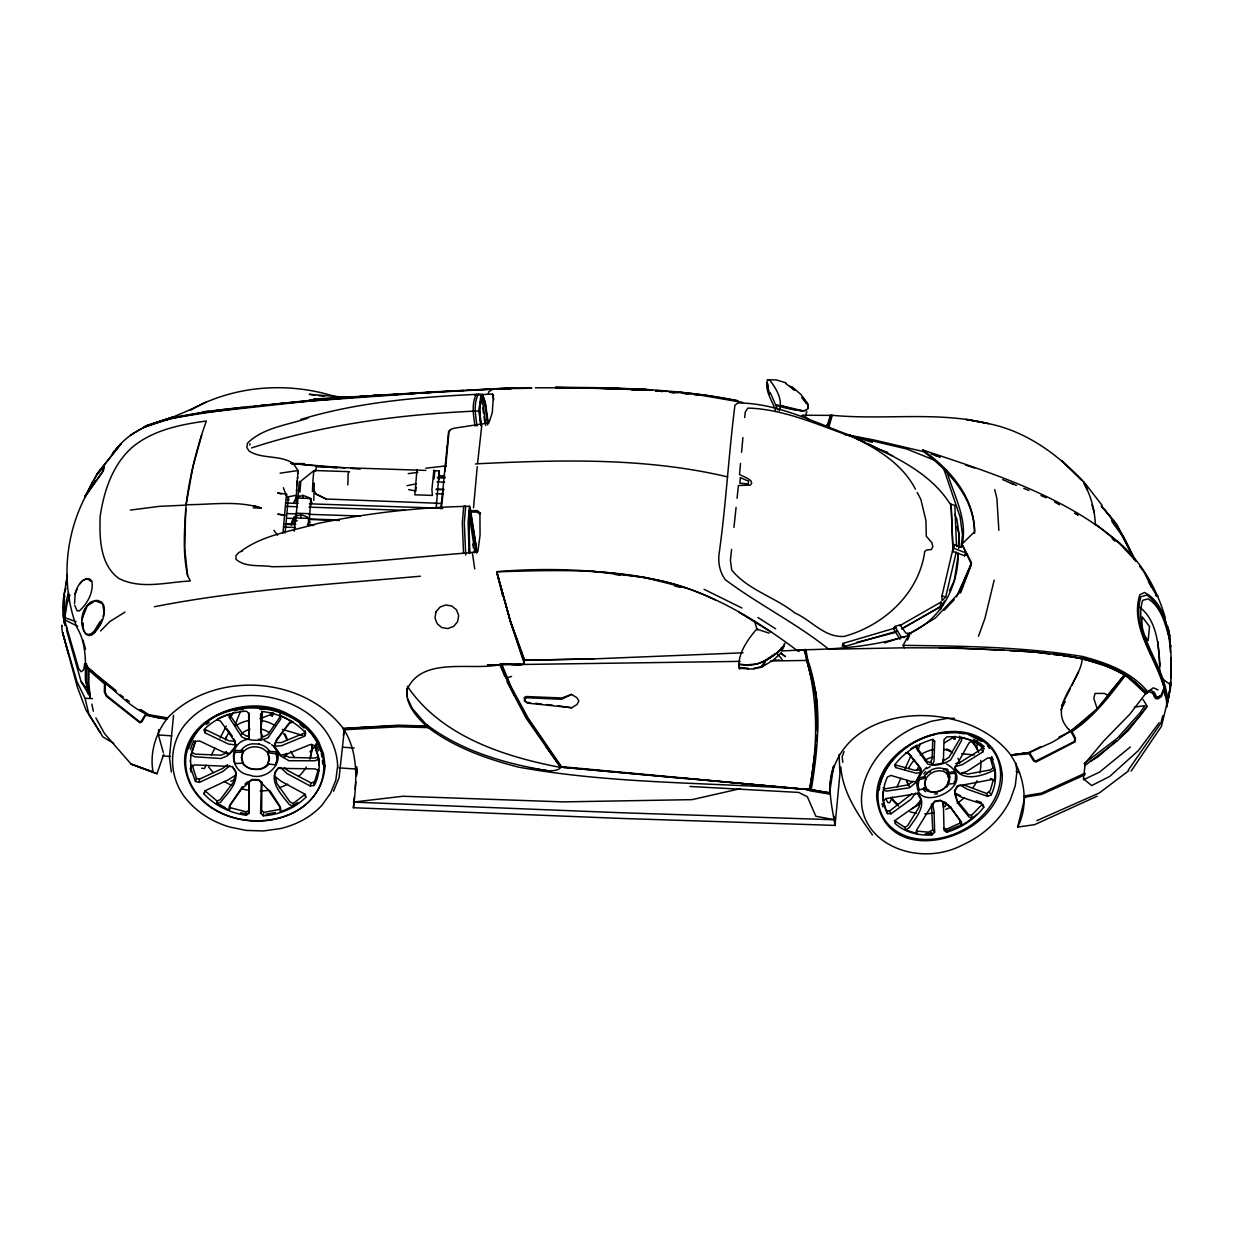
<?xml version="1.0" encoding="UTF-8"?>
<svg xmlns="http://www.w3.org/2000/svg" width="1233" height="1233" viewBox="0 0 1233 1233"><rect width="100%" height="100%" fill="white"/><g stroke="black" fill="none" stroke-linecap="round" stroke-linejoin="round"><path stroke-width="1.5" d="M235.118 775.696L233.469 781.999L220.229 799.708L217.023 800.972L205.032 790.892L203.923 793.898C214.896 805.781 230.386 813.056 246.323 815.29L249.143 812.948L248.773 781.707M275.437 777.006L276.855 783.402L290.032 801.989L293.238 803.469L305.229 794.191L305.815 797.242C294.733 808.524 279.074 814.689 263.43 815.814L260.595 813.287L261.627 810.667L261.905 782.092M249.143 812.948L248.974 781.537L252.071 779.472L258.576 779.641L261.35 781.907L260.595 813.287M808.047 408.647L808.062 405.056L802.452 397.488M1159.637 672.201L1159.652 663.215M775.033 653.86L764.583 660.78L757.524 663.863L746.689 664.895L739.076 664.186L739.708 668.702L741.603 667.808L748.369 668.255M105.483 683.39L84.753 664.602L83.49 669.981L81.116 671.754L78.696 668.625L64.455 619.706L67.06 603.646L69.927 594.738M426.957 726.561C417.263 717.591 405.241 704.814 407.044 689.848C421.455 655.817 471.561 670.999 499.365 664.679C504.898 660.472 526.83 671.353 524.179 658.977L510.2 620.615L496.714 571.85C570.078 569.554 647.741 566.795 715.387 600.009M280.107 806.351L280.446 811.884L293.192 806.259L293.238 803.469M428.344 727.64L428.39 725.867L426.788 724.48L426.387 726.067L428.344 727.64L398.721 726.776L343.945 729.797L342.944 728.426L398.567 725.189L426.387 726.067M185.705 509.106L184.719 548.716L187.647 575.796L190.344 580.974C166.717 582.146 140.732 589.775 118.661 578.339C99.781 564.344 99.519 537.912 100.135 516.581C103.849 491.397 112.311 465.288 131.7 447.749C152.337 430.178 180.126 424.568 206.327 421.008C196.818 447.872 189.743 475.584 186.229 503.912C184.534 527.709 182.392 552.276 187.647 575.796M1169.947 682.65L1169.763 690.233L1166.665 707.141C1167.636 668.702 1127.501 633.839 1139.831 594.707L1144.486 592.487C1164.985 602.906 1169.131 631.388 1170.425 652.272M1170.626 681.757L1170.441 688.708L1166.957 705.415C1166.757 667.454 1129.705 635.288 1140.849 596.741L1146.906 595.046C1171.658 614.111 1171.982 649.483 1170.718 678.289M1171.211 659.624L1170.749 685.024L1167.374 701.407C1166.649 666.144 1132.48 636.166 1142.606 600.363L1148.108 598.868C1161.563 607.222 1165.308 624.514 1169.47 638.756M934.66 741.357L934.044 760.931L932.626 764.984L930.73 761.809L932.148 758.773L932.749 739.153L934.66 741.357L931.917 739.615C917.429 743.931 904.128 752.623 894.881 764.63L895.775 767.589L915.872 773.122L921.082 772.737L919.109 769.639L915.009 770.332L894.819 764.768L895.775 767.589M958.288 553.201C958.318 587.34 940.178 621.17 907.426 634.24M958.503 547.452L958.997 534.043L956.854 519.124L954.82 514.408M296.629 489.424L296.398 496.776L296.398 495.281L286.78 497.053M1170.703 661.427L1170.841 657.898M416.076 487.004L415.906 490.981L408.524 489.578M474.998 426.079C473.611 415.706 471.129 403.684 476.539 394.159M477.048 426.001C475.691 415.629 473.056 403.607 478.512 394.098M282.958 533.088L286.472 494.186L277.641 492.923L281.001 494.001M285.1 532.995L288.368 497.146L288.83 500.182L287.381 499.55M66.073 584.55L67.183 574.501M299.943 492.029L300.806 481.147L314.107 470.497L349.401 471.669L348.122 473.38L347.845 484.939M312.442 491.535L312.781 483.768A24.614 1.156 -88.1 0 1 314.107 470.497L314.461 471.206M267.715 752.87L267.792 751.282L276.007 751.853L276.963 759.312L275.822 764.83L267.715 763.982L269.164 758.48L267.715 752.87L275.822 753.717M444.697 471.7L445.021 467.415M163.295 752.407L158.394 734.96L158.687 729.566M480.747 425.632L479.021 410.913L480.716 396.363L482.334 394.082L485.031 402.22M954.974 794.653L956.916 800.186L968.552 814.659L971.388 815.414L972.483 817.864L967.196 821.995L961.386 825.401L959.767 823.243L959.906 820.484L948.948 805.503L944.308 801.804M296.629 490.919L296.922 484.137M468.848 517.413L468.771 543.645M802.39 397.18L808.062 404.732L808.124 408.339L805.503 410.635C792.079 411.945 749.279 397.504 801.943 410.62M436.158 508.027L439.287 470.852L433.523 470.667M523.069 658.453L510.2 620.615L496.714 571.85L502.679 596.094M961.386 825.401L961.601 822.103L950.689 807.307L940.471 800.587L934.83 801.65L931.208 806.367L916.489 830.271L916.705 833.477L905.608 829.932L904.806 827.435L894.31 820.469M356.183 776.066L356.83 766.679M958.38 553.555L954.373 580.419L949.41 590.73M958.735 548.346L958.997 534.043L956.947 526.768M246.323 815.29L246.585 811.9L248.634 810.281M263.43 815.814L263.692 812.424L261.627 810.667M313.768 500.29L314.307 483.059M296.922 485.648L297.199 480.824M294.255 531.269L295.627 517.906L308.836 518.338L308.836 525.458M296.09 516.797L297.6 498.055L310.808 498.502L310.808 505.622M309.298 520.788L310.808 498.502M63.546 607.098L63.962 622.65M229.43 713.799L229.122 717.344L241.76 736.902C249.467 740.971 260.132 741.495 268.023 737.735L280.754 719.024L279.953 713.907L280.107 716.897L267.761 734.637L263.23 736.872C257.99 730.892 264.078 718.839 261.627 711.349M280.446 811.884L280.754 808.339L268.023 789.582L258.437 779.98L252.025 779.811L241.76 788.75L229.122 806.659L229.43 810.235L216.669 803.746L217.023 800.972M447.163 447.132L448.427 432.783M473.534 507.796L477.233 466.691M742.913 437.561L741.572 452.28M744.717 417.617L745.21 412.176L747.876 408.092C784.388 409.063 819.606 425.539 853.806 437.422C877.958 448.997 902.88 464.656 915.379 489.131M297.554 478.651L297.985 470.513L293.346 463.593C280.199 454.545 262.398 459.477 249.066 451.093L246.8 447.533L247.509 443.156C263.369 427.512 287.674 425 308.003 418.187M839.056 754.365L839.95 773.584L835.034 825.416L620.369 818.404L353.409 807.723L354.426 796.564M355.119 789.135L355.798 781.707M740.54 463.423L739.507 474.566L747.799 478.481L750.851 480.747L751.714 483.197L750.419 485.078L738.413 485.494L737.057 498.271M297.199 482.319L297.554 477.156M883.09 791.786L883.26 800.88L886.465 798.522L917.706 793.451C928.249 804.301 915.364 818.604 909.029 827.852L905.608 829.932M356.322 776.266L357.015 769.007M173.545 715.371L169.43 757.309L171.341 771.981M829.008 649.437L828.776 649.252C796.256 623.143 758.495 604.571 725.281 579.68C720.026 572.482 718.099 563.635 718.962 554.835C726.006 505.222 728.611 454.761 734.93 405.256L737.858 402.991C776.944 402.867 814.011 422.272 850.138 435.419L872.332 442.37M234.887 752.392L235.071 750.543L243.271 750.512L241.668 757.601L243.117 763.212L234.887 763.504L233.746 757.91L234.887 752.392L243.117 752.099M291.358 525.258L291.682 521.929L294.44 516.658L301.006 514.623L307.572 517.089L310.238 522.561M292.56 524.272L294.44 516.658M295.92 501.8L296.352 497.392L302.933 495.358L309.498 497.824L312.165 503.28M275.822 764.83L276.007 762.98M300.667 517.952L301.006 514.623M302.64 498.302L302.933 495.358M356.368 776.019L356.938 770.317M434.031 479.005L434.756 471.73L433.862 470.127L431.92 489.578L432.398 495.404L414.827 494.818L416.985 469.573L417.201 471.145M442.539 493.431L444.697 470.775M967.628 554.11L964.591 555.775L952.6 551.243L954.203 544.57L961.308 547.544C969.153 520.835 953.494 494.957 946.374 469.989M952.6 551.243L954.203 544.57M1141.296 627.397L1142.344 616.947L1149.526 626.611L1148.139 640.543L1145.056 636.398M344.454 728.657L339.121 777.468L333.557 791.262M447.163 446.192L444.774 469.973M445.714 466.752L449.012 431.55L450.554 429.747M86.464 663.601L84.615 663.678L84.46 665.157L85.401 666.529L85.416 679.907L88.622 694.287L86.156 680.955L86.218 667.485L88.021 669.488L87.944 683.005L90.317 697.631L88.853 683.914L88.992 670.398L104.512 683.883L104.343 692.006L106.285 696.26L139.884 722.754L141.81 721.875L145.741 715.202L166.563 719.363L167.703 717.93L148.854 714.739L141.363 709.961M190.406 761.331L191.084 754.75L195.338 740.987M736.086 507.38L733.943 527.477M731.585 549.44L730.414 560.414L731.708 570C747.614 589.852 775.156 597.173 794.761 612.909C811.314 620.137 824.908 638.139 844.42 636.351C884.015 625.378 919.047 593.35 924.765 551.413L926.892 549.933L931.223 549.594L932.857 546.697L931.901 542.705L926.291 536.247L925.937 520.511L920.774 499.149L917.167 492.476M477.556 463.423L481.779 425.477M86.664 664.664L86.927 666.668L90.194 669.997M440.828 508.89L442.539 492.491M443.233 491.828L441.476 507.04L442.678 508.674M816.046 744.455L809.958 789.644C712.828 782.092 614.358 784.542 518.307 767.08C485.925 758.742 453.852 747.275 427.065 726.761L398.66 725.852L343.498 728.903C358.834 752.608 356.676 781.152 353.409 807.723M816.493 740.786L817.14 735.3M814.134 760.653L814.797 755.166M815.244 751.498L815.907 746.011M816.57 740.524L817.232 735.038M961.154 546.142L962.511 534.937L960.091 516.904L943.892 469.234M308.08 524.487L308.836 518.338M919.833 801.018L919.094 807.029L907.642 825.663L904.806 827.435M191.023 755.367L195.446 741.511L199.422 740.894L222.788 751.899L229.646 753.548L235.503 746.258L235.256 741.264L229.076 740.879L205.803 729.782L205.156 732.911L228.444 744.038L235.842 744.932M343.391 735.592L344.084 730.136M879.268 790.137L879.73 786.515M810.189 788.488L810.975 782.909M811.514 779.194L812.054 775.48M812.84 769.916L813.641 764.337M64.008 600.317L64.733 595.477M835.034 825.416C831.828 805.673 826.511 786.007 833.662 765.955M810.066 789.629L829.578 792.958L833.6 766.371M427.065 726.761L427.312 725.158C462.39 751.436 505.515 763.705 548.192 770.856C552.677 770.702 558.056 770.964 561.2 767.173L685.64 778.578M902.155 628.645L940.178 606.898L940.949 602.136L899.612 625.778M829.578 792.958C830.78 701.608 964.36 694.04 1010.736 754.966L1029.617 752.515L1052.597 742.066L1070.629 731.277C1044.89 707.572 1080.771 683.236 1082.435 657.621L1107.388 665.527L1125.914 673.958L1147.199 692.946L1150.62 690.064L1154.458 692.514L1156.508 696.876L1158.28 697.231L1161.07 695.273L1164.214 687.49L1164.615 688.893L1161.471 696.475L1157.957 698.895L1155.521 698.525L1153.009 693.501L1148.709 691.251L1145.734 693.809L1124.758 674.405L1106.309 666.144L1080.278 658.145C1033.793 649.868 986.431 649.252 939.361 647.88M67.383 576.196L64.316 593.212L64.239 620.584L66.52 599.932L68.616 592.672M186.229 503.912L192.857 467.23L201.703 435.049M241.298 551.012C263.4 534.798 291.728 531.115 317.436 523.563C367.018 513.236 417.401 507.364 468.047 506.316L469.496 506.239L468.108 522.561L469.172 552.893M932.626 764.984L943.337 763.011L944.031 739.615L946.79 736.902C959.937 736.009 974.024 739.368 983.811 748.585L982.917 751.868L962.187 764.753L954.881 766.618L954.666 767.82L960.245 773.677L967.165 771.241L987.679 758.018L991.255 758.264C997.389 769.423 996.541 783.525 991.255 794.838L987.679 796.364L967.165 789.212L960.245 785.02L957.502 785.791L954.666 790.507L954.881 794.006L962.187 797.489L982.917 804.24L983.811 807.199C974.563 819.19 961.262 827.882 946.79 832.198L944.031 830.472L943.337 801.758L940.224 800.248L934.583 801.296L932.626 803.731L934.044 811.514L934.66 832.198L931.917 834.926C918.755 835.804 904.668 832.46 894.881 823.228L895.775 819.945L915.872 805.873L921.082 800.125L917.29 793.066M82.179 620.184C83.043 611.707 87.389 600.363 97.453 600.409L101.276 601.92L103.742 605.28C106.454 616.161 100.058 627.52 92.29 634.764L88.93 635.627L86.11 634.286L83.798 631.003L82.364 623.143M497.932 388.996L515.348 388.349M469.141 512.25L469.696 509.414L476.323 552.8M315.586 470.991L316.403 466.768L425.847 470.405M305.815 797.242L304.582 794.006L281.448 781.475L274.481 776.158L275.067 772.382L278.35 767.866L280.677 767.558L287.089 773.615L310.315 786.022L310.963 782.893L313.783 782.354L314.939 780.643L317.76 771.442M982.917 751.868L981.36 749.155L981.884 746.705L973.392 740.586M779.302 410.82C783.109 399.924 776.405 388.842 769.978 380.473L767.465 379.718C764.136 390.291 772.49 400.91 775.465 410.466M249.698 445.067L249.991 443.757M784.573 643.657L783.957 646.493L775.557 654.184L765.339 661.027L764.306 664.325L761.609 667.161L753.949 668.825M271.322 712.659L271.198 715.572L272.323 715.741L272.894 713.183M474.813 395.238L488.222 394.206L488.792 391.724L492.892 389.196M270.705 715.217L272.077 712.689M956.253 552.107L945.696 597.019L942.027 600.641L941.95 595.832L952.939 549.039L951.105 504.205L954.851 505.391L956.531 546.496M948.316 780.689L947.468 784.234L954.943 783.417L955.621 775.387L954.08 771.627L946.728 772.675M994.183 580.173L984.905 618.504L978.447 636.336M1097.2 796.179L1034.595 824.661L1017.657 827.096L1025.162 796.086M271.198 715.572L271.815 713.013M272.323 715.741L273.063 712.998M1168.607 696.815L1161.424 726.391L1131.123 771.087M784.65 643.349L783.957 646.184C772.428 658.191 756.476 668.718 739.076 664.186M930.73 761.809L930.483 762.795L927.062 761.331L916.273 746.689M949.687 779.379C948.085 788.904 936.279 794.761 927.509 791L923.64 787.548M1162.781 715.741L1160.947 723.031L1128.21 770.193M258.498 739.168L261.35 739.569L262.305 735.808M828.191 426.911L831.396 415.629M919.063 779.718L918.092 784.989L919.063 789.906L926.029 788.134L924.765 783.263L926.029 777.946L919.063 779.718L918.2 778.131L925.274 776.528M831.196 415.937L828.992 423.767L825.879 425.585M319.332 765.585L318.407 757.124L314.292 745.426L310.315 744.547L287.089 753.995L280.677 755.197L274.481 746.181L275.591 742.559L281.324 742.574L304.474 733.019L305.229 730.737M896.314 627.674L843.048 643.395L842.231 646.061L845.098 646.4L896.53 631.219M275.591 742.559L276.855 739.184L290.032 721.921M828.838 426.942L832.29 415.274L830.395 415.167L826.942 426.757M827.775 427.003L831.304 415.382L804.671 415.259M229.646 765.909L222.788 771.519L199.422 782.369L195.446 781.491L196.479 778.501L192.209 765.046L191.084 766.741L194.752 764.922L229.831 766.433L232.39 766.849L235.595 771.519C238.2 784.126 227.257 793.173 220.568 802.313L216.669 803.746M95.866 717.899L104.605 733.666L131.083 764.075L156.992 773.738L163.789 754.164M101.892 619.505L100.166 624.468L93.908 633.253M103.048 616.192L104.204 612.893L102.539 603.661L95.28 600.748M229.43 810.235L230.155 804.733L242.547 786.562M879.946 784.712C886.881 758.881 910.355 739.507 936.078 734.128M917.799 750.727L920.342 743.576M944.987 806.752L946.266 803.176M844.035 751.575L842.139 756.862L842.833 762.271M77.093 588.942L75.09 594.476L74.55 603.538M74.812 594.152C76.862 588.449 79.205 581.36 85.524 579.217L88.406 579.356L90.703 581.36M960.569 592.95L970.803 566.163M964.591 555.775L965.732 552.816L953.818 548.361M203.923 793.898L205.156 790.754L228.444 779.765L235.842 774.925L235.503 771.103L232.22 766.371M274.481 746.181L281.448 745.749L304.582 736.178L305.815 733.034C294.857 721.135 279.352 713.861 263.43 711.626L260.595 713.969L261.35 739.569M188.603 748.647C206.867 690.619 303.133 694.95 320.719 751.375M234.979 725.112L240.466 711.487M82.75 617.07L86.634 607.53M1095.397 525.042L1095.783 524.117M907.565 640.035L909.538 635.38M918.508 776.574C906.224 820.284 984.381 785.714 946.389 763.89M957.841 594.398L970.88 564.806M892.461 797.165L889.687 802.683L887.822 802.544L885.633 798.506M897.054 786.839L900.891 778.223M904.729 769.623L910.863 755.844M956.608 596.803L970.679 565.515M1065.204 701.608L1060.858 709.9M782.015 650.438L783.494 647.171M1070.136 688.97L1061.567 705.862M1071.77 685.563L1078.32 671.893M940.317 609.626L944.447 601.041M1125.174 675.437L1125.914 673.958L1124.758 674.405M206.127 765.169L204.385 768.56L201.642 768.236M211.382 754.981L214.881 748.184M220.137 737.981L226.256 726.083M230.633 717.591L233.268 712.504M293.608 502.663L296.352 497.392M805.581 414.458L806.999 411.822M100.197 621.34L94.34 630.926L91.319 633.7L88.19 634.502L85.431 633.284C78.496 623.775 81.609 607.545 92.043 601.796M963.019 784.62L986.724 793.543L990.299 790.492L992.842 781.491L993.058 779.41L990.376 778.424M1004.109 650.361L956.716 647.911L904.282 647.803L903.095 645.352L909.538 633.685L935.277 618.087L960.569 591.331L971.481 562.695L961.879 544.092L974.579 531.747C974.193 496.56 949.872 469.172 922.608 449.937C991.563 472.963 1064.341 495.589 1120.35 543.707C1142.313 563.142 1157.263 589.759 1165.262 617.841M894.85 626.487L901.123 636.999L899.874 639.233L893.524 628.676L894.85 626.487L900.059 624.807L905.808 633.038L911.141 633.623M88.221 491.535C64.933 532.086 60.247 583.702 76.908 627.52C83.952 638.956 85.324 652.611 85.524 665.25M915.718 793.066L910.879 799.369L891.012 813.795L887.436 813.549C881.302 802.406 882.165 788.303 887.436 776.99L891.012 775.449L910.879 781.414L915.718 781.722L921.082 772.737M145.633 714.03L141.317 721.197L139.545 721.721L106.963 695.782L105.159 692.052L105.391 683.483L115.964 691.343M310.315 786.022L314.292 785.406C319.316 775.958 320.503 764.63 317.76 754.319M1017.657 827.096C1029.278 804.656 1024.438 775.603 1010.721 755.12L1029.278 752.469L1040.837 746.52M97.376 473.395L121.096 443.495L113.451 452.311M65.965 588.203C61.712 599.855 62.359 613.325 64.902 625.501M426.972 726.391L425.924 726.869M92.305 483.151L94.278 480.315M87.358 493.385L102.755 471.838L104.188 466.891L98.116 472.563L84.661 497.084L86.51 494.587M115.871 449.182L121.096 443.834L97.037 474.119L98.717 473.287M111.648 454.9L114.854 450.492L113.22 452.603M1159.128 722.738L1138.398 750.573L1109.715 776.42L1091.667 785.56L1083.453 778.763L1085.271 763.027L1103.72 741.002L1129.906 714.107L1145.935 693.223L1153.287 687.814L1158.064 689.894M1143.715 691.112L1135.824 683.02L1124.773 674.359L1097.2 708.744L1070.629 731.277L1068.441 728.857M1107.434 695.535L1124.835 674.497L1125.236 675.576C1109.638 696.152 1093.763 717.113 1071.939 731.523L1075.346 737.935L1075.253 741.773L1036.044 761.979L1033.763 761.239L1029.17 753.81L1010.706 755.274L1029.601 752.685L1034.179 760.237L1035.92 760.977L1074.452 741.511L1074.76 738.659L1070.753 731.261L1083.067 721.891L1097.432 708.759L1108.529 695.443M919.155 775.079L926.461 767.527M1147.276 706.524L1128.257 730.568L1119.549 738.12M923.64 777.222C927.832 770.101 937.018 765.847 944.925 769.207L948.793 772.659L950.134 777.576M911.696 793.898L889.455 811.083L886.851 810.728L885.88 809.31L883.352 801.234M79.744 583.995L82.904 580.389L86.48 578.662L89.5 578.816L91.859 581.005C93.847 591.902 87.481 603.785 79.374 610.828L77.124 610.859L74.658 605.218M448.427 431.843L450.415 429.593L453.944 428.252L488.9 422.904L492.291 412.701L493.431 395.238L492.537 394.098L488.222 394.206M944.124 610.381L954.25 599.654M100.582 630.957L109.752 621.602L124.98 612.077M119.077 445.683C139.314 422.703 171.849 418.341 200.347 413.024M244.951 784.203L247.34 781.861M780.581 648.758L783.356 646.215M781.29 652.766L772.983 660.302L761.609 667.161M916.705 833.477L916.427 831.088L928.495 832.167L932.749 829.994L931.424 803.962M1116.651 740.632L1097.771 756.985L1091.22 760.869M769.13 633.161L756.692 629.046C747.799 639.465 737.118 654.199 739.184 668.64L741.064 668.332M1130.353 746.936L1099.512 772.151L1083.36 779.78M801.712 415.968L803.037 414.889L809.387 419.991M248.65 712.736L248.773 735.485L247.34 736.378L242.547 733.835L230.155 715.279M971.388 815.414L981.884 804.671L983.811 807.199M1082.836 721.891L1070.537 731.215L1058.977 737.164M1128.734 770.733L1099.266 792.989L1036.83 820.639M227.612 764.753L222.664 768.406L199.314 779.21L196.479 778.501M990.299 757.863L993.058 767.943L994.831 769.824C983.487 775.665 963.173 782.539 954.774 768.39L969.061 742.852L972.483 740.771M993.058 767.943L990.376 769.901L967.859 774.077L961.894 772.582M912.898 781.445L908.135 784.866L885.803 788.75L883.121 787.764M593.813 658.884L523.686 660.256L593.813 658.884L743.098 652.796M87.281 605.927L93.677 601.781M292.945 805.581L297.831 802.498M571.557 694.41L561.477 699.265L527.092 697.77L525.196 698.633L524.564 700.436L527.185 703.057L571.804 707.757L576.967 704.505L578.909 701.038L576.874 697.662L571.557 694.41L561.878 697.986L526.275 696.522L524.302 697.508L524.564 701.238M981.36 749.155L960.584 762.086L955.606 763.643M944.601 742.744L954.018 736.949M911.634 808.987L921.051 803.192M955.128 738.875L953.679 738.675L955.128 738.875L954.974 736.255M940.178 606.898L942.998 605.203L940.949 602.136M910.894 748.708L916.705 745.302L916.489 748.601L927.771 764.075C934.968 766.864 944.262 763.905 950.689 759.913L961.601 740.432L961.386 737.226L970.725 740.031M1145.734 693.809L1147.199 692.946M959.767 823.243L947.699 828.668L945.603 829.162L943.445 828.021M130.421 435.172L146.48 425.647L173.637 416.877M926.692 768.637L930.268 766.587M901.677 628.799L942.998 605.203M145.047 426.264L172.79 417.139M218.179 718.608L227.735 714.385M1084.716 765.662L1117.977 740.339L1140.679 714.924L1146.952 705.939L1143.006 699.45M741.603 667.808L739.815 668.132L739.199 666.868M206.343 401.958L189.897 410.25C234.732 384.958 289.401 381.305 337.981 397.458M1084.1 763.612L1117.514 738.074L1139.986 712.828L1144.902 705.692L1134.329 707.11M318.777 758.958L315.109 760.761L288.954 760.73L280.384 755.829L274.281 746.874L275.745 741.619L289.308 723.37L293.192 721.937L280.446 715.448M242.469 550.92L238.955 552.415L236.012 555.559L235.919 559.212C245.521 567.827 260.425 564.668 272.169 566.733C338.474 566.101 404.409 557.748 470.467 552.677L477.834 551.413L480.053 535.353L479.93 512.666L477.109 510.57L471.407 510.662M194.537 407.876L165.669 420.176M946.913 830.78L959.305 825.74M227.257 752.7L220.938 755.166L195.338 754.164L192.209 752.438M234.594 710.917L238.061 709.576L243.502 709.53M259.947 718.716L273.664 713.46M230.802 781.306L234.224 779.996M279.953 809.341L263.692 812.424M251.594 447.918C324.449 424.137 401.234 414.319 477.572 410.99L479.021 410.913M142.828 427.651L170.632 418.573C276.146 399.8 383.663 395.069 490.518 389.274M884.57 642.932L898.949 638.216M146.912 425.585L173.992 416.754M146.126 426.094L173.283 417.309L208.624 411.329M293.932 521.636L297.215 520.619M506.162 678.042L514.315 695.119L500.829 665.08L506.162 678.042L511.572 676.439M909.522 635.134C876.124 645.969 840.598 649.128 805.627 649.729L796.009 650.223M249.605 739.076C227.735 740.709 228.506 772.629 249.605 775.064C267.607 782.4 289.246 758.634 271.614 744.578M504.852 676.547L499.843 664.587L500.86 664.294M300.575 419.482C358.895 401.788 420.206 396.934 480.808 394.159M856.935 642.301L895.543 632.437M1166.85 627.427L1169.177 635.411M740.432 788.627L692.083 799.647L562.926 801.882L403.052 796.241L353.409 802.097L620.369 812.717L835.034 819.791L833.955 816.138M407.029 485.663L416.4 483.783M154.356 606.728C242.038 589.574 331.538 584.242 420.376 576.212M265.989 814.242L275.391 812.47M939.654 733.45L957.409 732.51L963.929 733.851M805.581 410.327L802.128 410.928L792.804 409.248L780.936 405.611M280.091 473.195L297.985 470.513L298.032 473.38M360.329 727.562L398.752 725.744M408.231 473.626L417.771 472.378M130.374 510.092L159.319 506.362L185.89 505.129M200.702 412.963L308.604 401.141L438.1 391.878M202.613 411.791L308.836 400.509L375.125 395.454M215.96 410.435L237.969 407.753M425.77 468.216L446.331 465.858M954.943 773.214L947.468 774.047L948.732 778.917M475.476 463.993L479.221 463.685C562.032 459.693 646.462 457.597 727.655 476.909M186.799 504.79L187.724 504.698C212.076 504.605 237.753 500.398 261.273 508.073L253.212 507.842M239.803 407.522L243.548 407.167M247.278 406.798L251.008 406.443M260.348 405.534L264.078 405.179M278.997 403.73L375.757 395.392L439.071 391.539M308.789 400.617L374.77 395.546M309.421 400.34L376.096 395.439L313.721 399.06L338.166 398.29M358.464 727.686L343.437 728.688C302.624 675.299 213.771 670.043 167.118 718.33C141.579 719.009 123.947 698.402 105.93 683.514M374.323 395.577L490.734 388.934M375.618 395.778L379.44 395.546M385.189 395.176L400.509 394.221M404.332 393.974L417.74 393.142M425.385 392.664L438.794 391.817M797.458 650.13L802.698 649.883M781.383 650.993L804.687 649.822L813.718 684.207L817.402 706.139L817.448 731.4M440.967 391.462L463.7 390.383M467.492 390.198L515.086 388.241M925.32 833.708L932.549 833.369M494.063 388.904L513.991 388.148M495.188 388.765L514.654 388.071M494.541 388.749L514.238 388.087M473.21 411.128L475.198 411.067M828.776 649.252L904.282 647.803M499.134 388.996L511.371 388.642M520.973 663.878L499.874 664.402M514.962 388.179L531.593 387.856M535.292 387.794L589.975 387.779M515.024 388.518L531.639 388.21M753.733 668.301L760.992 666.791L765.339 661.027M740.108 661.381L501.153 664.772L510.138 686.689L527.215 717.991L561.2 767.173L558.611 767.065C502.663 756.153 440.72 735.747 407.368 686.272M770.61 660.95L806.829 660.441L815.506 695.242L817.171 729.643M259.824 709.376L265.249 709.314M747.321 668.933L753.44 668.949M954.481 718.33L947.437 718.315L931.223 721.29L915.348 727.008A81.732 63.715 -28.3 0 0 868.417 771.565C838.502 834.695 911.757 872.27 963.297 844.605A81.732 63.715 -28.3 0 0 1010.228 800.047L1015.221 785.96L1016.932 771.766L1015.869 763.35M555.574 387.301C616.546 387.486 678.073 388.734 738.058 400.725M555.436 387.424L646.801 389.52M555.544 387.64L568.922 387.779M589.913 387.994L652.38 390.244M805.92 660.225L807.831 660.241C822.704 702.394 818.311 747.229 811.144 790.399L809.187 790.045C818.758 743.268 818.142 695.335 803.916 649.637L805.843 649.514L807.831 660.241M601.427 387.902L646.863 389.536M601.457 388.287L624.068 389.012M336.825 467.908L291.142 463.469L304.551 463.654M471.407 512.096L477.109 512.08L479.93 514.176L479.93 512.666M903.095 645.352C963.112 646.077 1023.421 646.801 1082.79 656.526C1107.249 663.123 1131.74 671.97 1148.231 692.314M499.827 664.941L487.405 664.695M767.465 379.718L776.42 379.949L785.976 382.846M259.069 744.038L252.041 743.853A15.798 12.885 5.7 0 0 241.19 750.543M252.041 769.207L259.069 769.407A15.798 12.885 5.7 0 0 269.071 763.951M437.561 477.248L445.082 477.495M437.33 477.71L444.851 477.957M437.099 481.918L444.62 482.165M436.374 489.069L443.911 489.316M436.143 489.532L443.664 489.778M435.912 493.739L443.433 493.986M299.819 496.39L298.139 496.344L299.311 481.425M435.557 503.295L440.921 503.48M286.349 503.064L297.831 503.449M309.313 503.819L441.414 508.227M286.01 506.362L297.507 506.748M308.99 507.133L404.701 510.323M296.09 513.236L309.298 513.668M287.597 513.606L297.168 513.93M308.666 514.315L360.344 516.026M287.566 518.276L293.315 518.461M308.62 518.97L339.26 519.987M308.497 519.447L339.06 520.465M286.195 523.84L295.766 524.164M307.248 524.549L312.997 524.734M284.607 524.302L294.178 524.626M309.498 525.135L313.321 525.258M309.822 525.335L313.644 525.458M283.944 527.092L295.427 527.477M62.02 625.948L61.65 625.223L62.205 631.173L76.878 681.51L85.062 698.34L92.398 698.587M313.768 489.655L315.941 494.048L326.098 499.011L436.158 503.187M832.398 415.321C884.385 420.268 937.604 410.99 988.743 423.674C1025.486 431.134 1057.297 453.806 1082.343 480.885M631.527 389.366L646.446 390.06M1009.796 650.654L1034.441 651.933L1049.684 653.999M774.232 659.948L779.78 660.241M690.033 786.469L798.768 792.434L807.368 796.78L815.876 816.277L835.034 819.791M611.013 388.395L622.141 389.042M631.404 389.597L642.532 390.244M655.524 391.015L662.938 391.447L655.586 390.846M741.588 668.425L748.431 668.81M246.585 811.9L230.309 807.723M499.843 664.587L501.985 664.726L511.186 686.951L528.186 718.238L561.493 766.664L809.341 789.675L560.352 767.111L526.137 718.145L506.994 681.664M158.394 734.96L171.834 735.854M342.666 747.229L354.195 747.984M162.926 755.952L170.57 756.476M338.905 767.866L356.121 769.038M610.982 388.01L624.145 388.965M631.681 389.52L641.083 390.198M669.319 392.264L674.96 392.664M789.12 385.883L795.1 390.291M656.095 390.537L667.223 391.431M670.937 391.74L691.497 393.836M351.313 397.658L309.313 394.329L314.847 395.099M291.142 463.469L344.901 467.877M350.65 468.355L360.252 469.141M438.963 475.614L444.728 476.077M670.213 392.094L677.534 392.726M808.139 789.706L808.987 789.767M685.548 778.331L809.958 789.644L829.562 793.204M961.632 753.717L974.27 754.95M670.351 392.264L674.05 392.664M526.368 702.301L530.098 702.718M535.692 703.334L541.287 703.951M546.882 704.582L552.476 705.199M558.071 705.831L571.804 707.757M536.74 769.531L548.192 770.856L531.176 768.282M592.734 571.372L644.366 577.414L686.38 588.033M680.107 392.202L706.447 395.361L737.041 400.756M695.258 394.283L742.636 402.39M683.097 393.342L688.708 394.051M694.318 394.745L698.063 395.207M284.53 515.009L277.779 514.161L285.085 515.348M1053.491 654.523L1059.209 655.293M1063.016 655.817C1092.5 659.27 1124.311 667.993 1144.162 691.605M318.53 395.608L324.048 396.363M684.377 393.358L688.168 393.928M1054.015 654.045C1087.367 658.129 1123.093 666.621 1145.935 693.223M240.481 812.747L247.679 813.903M901.123 636.999L904.652 637.584M614.573 574.347L620.23 575.333M986.354 423.196L966.086 419.436L988.743 423.674M844.466 434.324L874.012 439.981L923.871 451.694C949.58 472.023 974.609 498.224 974.579 533.427M844.805 434.386L906.733 448.982L934.198 460.094M905.608 752.839L909.029 753.687L920.989 768.606L921.513 773.353L916.15 782.277L909.522 787.748L886.465 791.139L883.26 789.921M972.483 817.864L969.061 817.001L957.471 802.775L954.774 790.939L957.609 786.222L960.368 785.498L991.625 779.564L994.831 780.782L994.831 769.824M674.559 585.845L680.061 587.386M282.388 729.397L302.532 735.407M941.95 595.832L945.696 597.019M1155.706 595.431L1157.833 596.109M931.131 454.021L940.193 456.934M965.609 465.103L974.687 468.016M976.166 800.741L981.36 802.406M253.443 505.545L261.273 508.073M934.583 455.285L939.947 457.073M1119.841 672.617L1124.773 674.359M880.84 449.937L887.745 452.388M64.486 617.563L76.076 621.694M264.155 740.432L270.058 743.53M271.507 715.217L272.431 715.556M1008.363 482.195L1013.511 484.261M1023.775 488.36L1028.923 490.41M919.109 769.639L919.833 769.931L919.094 766.649L907.642 752.515M1002.599 479.622L1007.823 481.795M1011.307 483.244L1016.547 485.417M1040.976 495.574L1046.2 497.747M795.655 650.053L799.092 651.517M216.669 719.44L220.568 721.12L234.039 740.278L235.935 745.641L232.39 751.359L227.149 755.937L220.83 758.511L194.752 756.8L191.084 754.75M293.192 806.259L289.308 804.563C282.033 795.316 267.253 780.258 278.072 768.329L315.109 768.883L318.777 770.949L318.068 769.192M968.83 734.837L981.792 741.434M704.058 589.297L741.912 608.008M804.101 649.806L805.673 652.396M865.289 442.462L850.369 435.496C886.512 453.482 928.511 468.956 950.766 504.96M868.587 444.019L892.8 455.994M283.313 754.519L289.37 757.401L314.939 758.095L318.068 756.584L318.53 761.331M156.992 773.738L131.083 764.075L153.062 771.843C149.563 753.178 155.635 733.373 167.179 718.546L148.422 715.294L139.683 709.499M955.606 793.328L960.584 795.732M315.941 494.048L326.098 499.011M785.729 383.571L795.085 389.967M1016.131 771.211L1019.491 772.875M64.455 619.706L77.741 626.287M1108.375 695.427L1104.383 693.424L1095.058 693.424L1093.779 698.34L1097.2 708.744M850.138 435.419L858.63 439.734M1139.831 607.314C1157.001 620.538 1158.743 645.892 1159.976 665.928M310.963 782.893L287.736 770.517L284.237 767.543M86.017 665.712L86.819 666.144M796.688 650.161C756.908 620.43 714.169 594.075 665.558 581.806C609.965 569.954 553.216 566.964 496.637 571.68L510.2 620.615L524.302 659.825M220.075 804.825L224.976 807.6M1054.585 501.985L1059.486 504.759M738.752 612.107L771.319 632.205M113.652 743.391L102.832 736.825L88.899 714.261L85.062 698.34M1155.583 595.215L1156.878 596.032L1148.385 581.591M757.956 617.517L775.665 628.83M1155.521 697.893L1153.656 694.179M780.874 653.29L785.483 656.603L781.075 653.29M1165.493 625.008L1167.913 626.765L1169.855 636.336L1168.252 628.583M1162.549 678.89L1170.749 685.024M120.31 694.796L123.285 697.061M126.259 699.327L129.45 701.592M115.902 690.511L88.73 668.456L84.615 663.678M1097.262 525.335L1119.564 543.568L1135.824 560.984M91.473 671.091L97.946 676.578M791.771 386.53L800.88 394.452L807.677 403.576M791.833 387.948L794.391 390.26M1112.151 538.636L1114.879 541.179M1083.915 481.933L1062.075 460.942L1081.002 479.606M1087.383 490.256L1083.607 482.211L1086.643 486.434M981.884 746.705L983.811 748.585M1101.531 506.532C1116.142 521.559 1126.083 540.362 1134.406 559.428L1115.911 523.748L1101.747 506.424M1101.3 505.838L1116.682 524.287L1135.716 560.83M1101.516 506.424L1104.09 509.106M932.749 829.994L934.66 832.198M777.653 654.06L782.292 659.701M1084.901 483.151L1102.148 505.407M66.505 626.873L66.89 631.342L81.024 681.387L85.632 687.197M987.402 745.734L989.513 748.477M872.455 834.926C858.029 814.782 842.617 792.418 840.844 767.018M1083.607 482.211L1086.597 487.497M1115.68 523.732L1111.627 519.771L1112.181 522.006L1124.064 538.204L1134.437 559.335M989.344 792.249L991.255 794.838M1139.724 566.24L1144.085 572.127L1151.545 587.108M801.897 397.519L806.336 403.53M273.911 530.313L277.579 535.276M226.857 728.718L232.359 736.271M922.608 449.937L923.871 451.694M843.048 643.395L845.098 646.4M269.811 790.523L279.074 804.764M100.628 733.019L85.956 710.008L77.479 687.413L62.529 632.359L68.185 653.274M290.741 751.375L294.502 757.509M81.024 681.387L90.286 697.03M195.446 781.491L191.331 769.793L190.468 760.715M889.455 811.083L891.012 813.795M427.019 725.405L412.361 708.543L407.476 698.34M954.08 781.814L954.943 783.417M918.2 788.319L919.063 789.906M1083.822 483.028C1090.974 495.712 1094.765 510.123 1095.382 524.657M971.481 564.375L961.879 544.092M1152.824 692.792L1155.044 697.524M930.576 831.921L931.917 834.926M770.332 392.788L777.776 409.865M234.023 739.091L235.118 741.727M945.603 829.162L946.79 832.198M1123.34 536.278L1124.064 538.204M205.156 732.911L203.923 729.689C215.004 718.392 230.679 712.242 246.323 711.102L249.143 713.645L248.974 739.199L248.557 735.407M286.472 494.186L286.842 495.188M283.39 487.713L286.226 495.496M986.724 793.543L987.679 796.364M754.365 620.816L757.247 629.971M1091.96 504.944L1094.257 512.281M806.891 660.95L815.892 692.638L817.402 706.139M315.401 746.489L317.282 752.762M469.496 506.239L476.154 546.188M1167.266 627.751L1168.792 635.504M82.965 639.989L85.509 649.174M812.254 678.628L813.718 684.207M496.714 571.85L510.678 622.665L524.256 663.601M994.723 489.593L996.896 498.486L998.869 530.298M492.537 394.098L493.786 399.692M474.751 568.922L472.378 552.846M91.828 704.12L93.354 711.21M481.502 400.694L482.257 404.301M886.851 810.728L887.436 813.549M943.337 763.011L942.767 759.605L944.308 760.268L948.948 757.339L959.906 738.798L959.767 736.086M313.783 782.354L314.292 785.406M472.748 544.015L473.318 547.652M469.095 514.176L473.981 545.757M64.101 617.132L64.733 621.524M488.268 423.181L485.478 403.191L482.966 395.593C477.926 404.362 480.192 415.475 481.425 425.046M482.766 407.876L483.521 413.255M484.014 416.831L484.769 422.21M487.744 424.907L484.862 404.147L482.457 396.995C477.649 405.256 479.791 415.798 481.009 424.815M485.278 404.07L486.033 409.633M486.542 413.348L487.806 422.642M321.351 752.978L321.859 756.785M322.368 760.591L322.876 764.414M482.334 398.829L485.787 425.493M806.305 656.526L806.783 660.379M276.778 754.38L277.148 757.463M465.72 555.112L464.286 522.653L465.689 506.208L463.7 506.27L462.313 522.669L463.516 553.324M917.229 783.402L917.537 786.145M942.875 801.851L943.445 807.276M469.85 552.43L468.894 523.439L470.205 507.842L477.079 552.862M469.079 548.685L469.603 553.571M1157.91 641.638L1159.529 663.616M474.273 547.622L474.613 552.708M406.828 688.291L407.368 696.66M1168.437 693.162L1168.607 697.385M63.315 614.358L63.469 617.887M953.017 551.999L951.105 504.205M82.981 622.819L83.135 626.657M304.474 733.019L304.582 736.178M199.314 779.21L199.422 782.369M439.287 470.852L439.287 479.699M297.6 498.055L297.6 503.403M295.627 517.906L295.627 521.467M897.67 804.055A49.52 38.608 -28.3 0 1 891.582 798.044M971.265 740.309A49.52 38.608 -28.3 0 1 978.201 751.791M937.434 793.728A17.354 13.517 -28.3 0 1 934.552 794.021M925.721 791.678A17.354 13.517 -28.3 0 1 923.085 789.228M923.856 773.877A17.354 13.517 -28.3 0 1 925.721 771.642M958.904 760.669A28.128 21.932 -28.3 0 1 959.582 763.489M908.629 785.359A28.128 21.932 -28.3 0 1 907.026 781.876M946.389 748.97A28.128 21.932 -28.3 0 1 950.674 750.82M980.713 760.499A49.52 38.608 -28.3 0 1 979.773 772.952M976.952 780.859A49.52 38.608 -28.3 0 1 972.683 788.226M964.468 797.581A49.52 38.608 -28.3 0 1 957.255 803.253M950.89 807.014A49.52 38.608 -28.3 0 1 945.85 809.341M933.612 812.917A49.52 38.608 -28.3 0 1 924.812 813.795M916.35 813.225A49.52 38.608 -28.3 0 1 909.969 811.746M898.765 806.074A49.52 38.608 -28.3 0 1 890.765 797.289M971.126 741.125A49.52 38.608 -28.3 0 1 978.709 752.222M916.967 770.486A17.354 13.517 -28.3 0 1 918.616 766.772M924.673 760.499A17.354 13.517 -28.3 0 1 932.965 757.108M909.276 786.577A28.128 21.932 -28.3 0 1 906.995 780.273M908.813 768.159A28.128 21.932 -28.3 0 1 914.624 759.667M920.188 755.012A28.128 21.932 -28.3 0 1 933.612 749.525M943.892 749.417A28.128 21.932 -28.3 0 1 952.6 752.839M957.949 758.403A28.128 21.932 -28.3 0 1 959.551 761.871M947.776 783.618A2.62 2.05 -28.3 0 1 944.956 787.255M926.846 773.923A2.62 2.05 -28.3 0 1 930.514 771.966M928.002 790.091A2.62 2.05 -28.3 0 1 927.493 789.844M943.831 769.901A2.62 2.05 -28.3 0 1 947.376 769.269A2.62 2.05 -28.3 0 1 947.376 772.29M977.276 740.632A59.477 46.361 -28.3 0 1 976.644 748.2M991.717 756.569A60.14 46.885 -28.3 0 1 993.228 759.867M976.86 814.319A60.14 46.885 -28.3 0 1 970.957 819.329M882.951 806.937A60.14 46.885 -28.3 0 1 882.011 803.407M973.346 739.338A60.14 46.885 -28.3 0 1 984.196 746.659M286.41 753.563A31.472 25.662 5.7 0 1 284.838 756.63M225.5 739.923A31.472 25.662 5.7 0 1 226.302 736.656M284.838 733.882A31.472 25.662 5.7 0 1 287.012 738.675M240.774 734.698A19.42 15.829 5.7 0 1 250.037 729.196M261.673 729.165A19.42 15.829 5.7 0 1 269.118 732.587M306.354 767.034A55.423 45.174 5.7 0 1 298.448 776.651M287.674 784.157A55.423 45.174 5.7 0 1 279.352 787.702M269.087 790.214A55.423 45.174 5.7 0 1 260.117 791M249.297 790.353A55.423 45.174 5.7 0 1 242.192 788.966M232.035 785.498A55.423 45.174 5.7 0 1 224.298 781.445M213.263 772.505A55.423 45.174 5.7 0 1 208.608 766.756M311.687 744.208A55.423 45.174 5.7 0 1 309.961 759.22M286.873 753.394A31.472 25.662 5.7 0 1 285.547 756.538M227.488 754.596A31.472 25.662 5.7 0 1 226.163 751.375M226.163 738.074A31.472 25.662 5.7 0 1 229.307 731.986M235.796 725.728A31.472 25.662 5.7 0 1 248.388 720.642M261.442 720.519A31.472 25.662 5.7 0 1 274.974 725.559M283.729 733.789A31.472 25.662 5.7 0 1 286.873 740.093M285.779 754.164A31.472 25.662 5.7 0 1 283.96 757.124M312.072 745.21A55.423 45.174 5.7 0 1 310.192 756.862M316.249 744.316A64.733 52.772 5.7 0 1 309.945 751.745M258.838 744.085A15.798 12.885 5.7 0 1 269.688 751.498M252.272 769.176A15.798 12.885 5.7 0 1 242.269 763.057M299.973 724.372A65.596 53.466 5.7 0 1 304.119 728.009M315.848 743.931A65.596 53.466 5.7 0 1 318.515 750.666M191.084 771.981A65.534 53.42 5.7 0 1 190.206 768.221M190.606 749.649A65.534 53.42 5.7 0 1 193.812 740.663M206.173 724.619A65.534 53.42 5.7 0 1 209.117 722.214M767.296 382.615L769.007 393.913L767.296 382.615M103.634 466.983L103.541 470.189L85.123 496.375C90.857 486.388 94.664 474.613 103.634 466.983M1084.809 773.307L1084.716 774.925L1041.623 794.406L1024.315 797.319L1024.222 795.948L1041.531 793.081L1084.809 773.307M810.019 789.49L809.942 790.8L829.547 794.083L829.455 792.757L810.019 789.49M878.775 787.671C876.54 799.493 878.898 812.023 886.065 821.779A66.736 52.017 -28.3 0 0 908.567 836.976C929.466 843.064 952.184 837.577 970.078 825.863A66.736 52.017 -28.3 0 0 992.58 802.575C1002.244 786.793 1004.217 765.292 992.58 749.957A66.736 52.017 -28.3 0 0 970.078 734.76C949.179 728.641 926.476 734.144 908.567 745.873A66.736 52.017 -28.3 0 0 886.065 769.161L881.595 778.3L878.775 787.671M740.37 477.71L739.831 483.166L748.292 483.937L748.57 481.117L740.37 477.71M186.568 752.469C183.809 765.77 187.246 779.688 194.814 790.846A67.399 54.946 5.7 0 0 220.168 812.424C241.529 822.997 267.376 824.014 289.37 814.674A67.399 54.946 5.7 0 0 314.723 794.792C327.022 778.331 326.591 754.75 314.723 738.197A67.399 54.946 5.7 0 0 289.37 716.62C267.993 706.031 242.161 704.999 220.168 714.354A67.399 54.946 5.7 0 0 194.814 734.251L189.697 743.006L186.568 752.469M1002.275 774.725C1003.785 838.255 884.862 873.843 876.694 797.35C875.399 734.005 993.875 698.464 1002.275 774.725M325.034 765.847C320.611 831.782 218.411 838.61 190.683 784.959C161.569 725.821 244.458 687.444 289.894 715.14A70.266 57.997 4 0 1 318.993 742.466L323.508 753.995L325.034 765.847M337.657 765.97L335.823 780.073L330.475 793.389L321.859 805.349A84.029 68.493 5.7 0 1 280.461 828.576L263.508 830.95L246.246 830.425L229.292 826.927A84.029 68.493 5.7 0 1 187.894 800.941C167.873 778.979 167.056 743.067 187.894 721.367A84.029 68.493 5.7 0 1 229.292 698.14C275.082 686.504 335.453 714.308 337.657 765.97M435.989 611.861L434.987 617.949L437.145 623.682L441.799 627.582L447.872 628.568L453.682 626.395L457.597 621.648L458.676 615.575L456.518 609.857L451.787 605.989L445.714 604.956L439.981 607.129L435.989 611.861M925.829 778.824L924.627 783.633L925.829 787.995L929.25 791.016C937.619 794.514 948.47 788.334 949.194 779.164L947.992 774.786L944.57 771.781C937.604 768.899 929.543 772.567 925.829 778.824M242.731 752.731L241.344 757.678L242.731 762.718C248.234 771.18 262.167 771.889 268.085 763.52L269.457 758.572L268.085 753.533C262.567 745.071 248.634 744.362 242.731 752.731M1159.991 696.044L1157.063 697.893L1159.991 696.044M1077.966 514.932L1074.791 513.067L1077.904 514.916M559.905 765.863L545.541 745.718L560.445 766.649L559.905 765.863M1164.245 689.54L1165.663 696.737L1164.245 689.54M1169.47 637.153L1169.331 636.32L1170.641 646.909L1169.47 637.153"/></g></svg>
